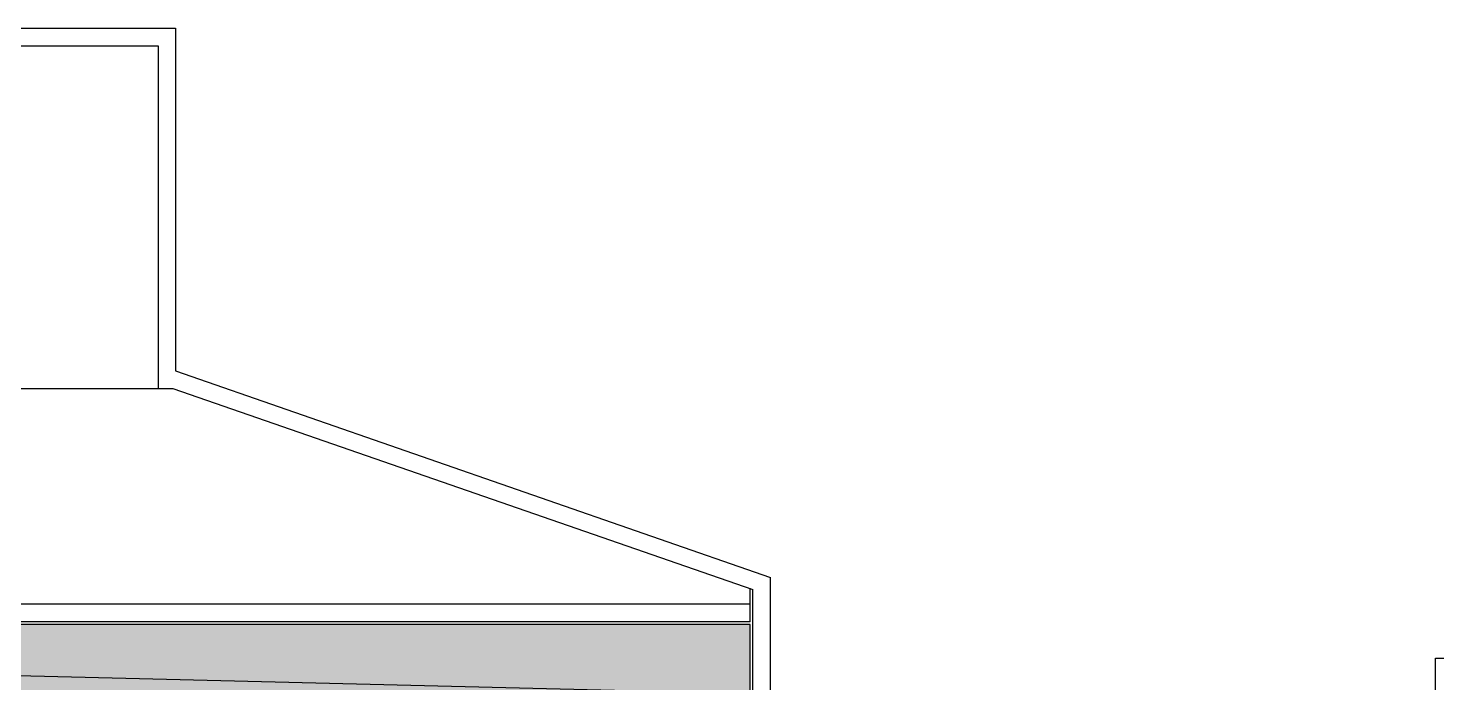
# Model space of a CAD drawing. Header units: millimetres. Extents: x 6 to 745025, y -1528 to 119936.
# Drawn here: x 88.61 to 132.81, y 216.12 to 236.66 of the extents above; entities that cross this region are included whole.
import ezdxf

# ---------------------------------------------------------------- set-up
doc = ezdxf.new("R2010")
doc.units = ezdxf.units.MM
doc.header["$MEASUREMENT"] = 0
doc.layers.get('0').update_dxf_attribs({"linetype": 'CONTINUOUS'})

msp = doc.modelspace()

# ---------------------------------------------------------------- hatches: boundary and pattern name
at = {"true_color": 0x000078}
h = msp.add_hatch(color=0, dxfattribs=at)
h.paths.add_polyline_path([(111.266, 217.946), (23.086, 217.946), (111.266, 215.787)])
h.paths.add_polyline_path([(23.086, 217.946), (111.266, 215.787), (23.086, 215.787)])

# ---------------------------------------------------------------- linework, layer by layer
at = {"color": 0, "linetype": 'Continuous', "lineweight": 25, "true_color": 0x000007}
for p, q in [((23.001, 236.657), (93.232, 236.657)), ((93.232, 236.657), (93.232, 225.905)), ((23.001, 236.107), (92.682, 236.107)), ((92.682, 236.107), (92.682, 225.354)), ((93.232, 225.905), (111.901, 219.428)), ((11.021, 225.354), (93.147, 225.354)), ((93.147, 225.354), (111.351, 219.047)), ((111.901, 218.581), (111.901, 219.428)), ((111.266, 218.031), (111.266, 219.089)), ((111.351, 214.813), (111.351, 219.047)), ((111.266, 218.581), (22.451, 218.581)), ((111.901, 215.321), (111.901, 218.581)), ((111.266, 218.031), (23.001, 218.031)), ((111.266, 217.946), (23.086, 217.946)), ((111.266, 214.729), (111.266, 217.946)), ((132.771, 211.469), (132.771, 216.888)), ((132.771, 216.888), (159.526, 216.888))]:
    msp.add_line(p, q, dxfattribs=at)
at = {"color": 0, "linetype": 'Continuous', "lineweight": -2, "true_color": 0x000078}
for points in [[(111.266, 217.946), (23.086, 217.946), (111.266, 215.787)], [(23.086, 217.946), (111.266, 215.787), (23.086, 215.787)]]:
    msp.add_lwpolyline(points, close=True, dxfattribs=at)

doc.saveas('drawing.dxf')
